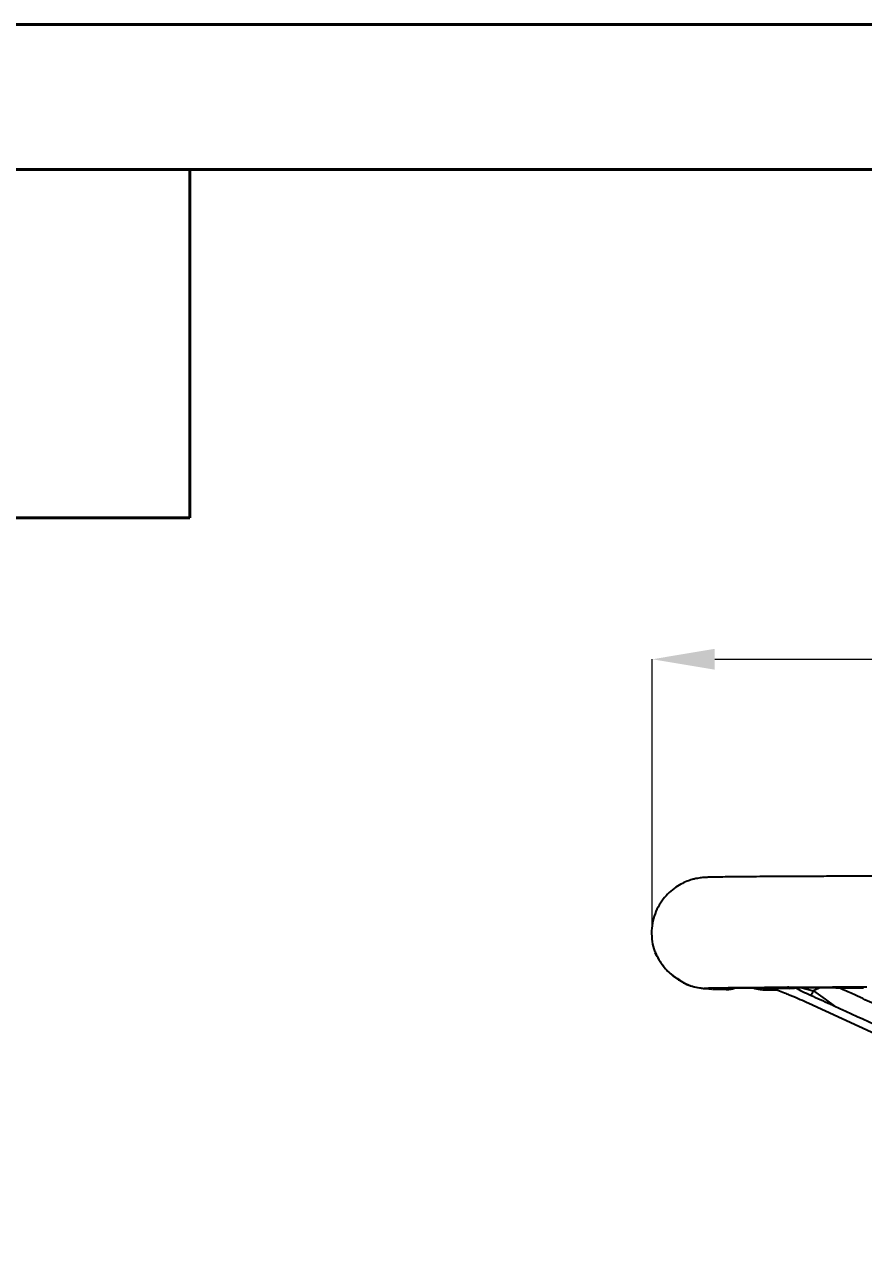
# Model space of a CAD drawing. Header units: millimetres. Extents: x 2451 to 4400, y 944 to 2322.
# Drawn here: x 2819.1 to 2953.3, y 2127.1 to 2322.4 of the extents above; entities that cross this region are included whole.
import ezdxf

# ---------------------------------------------------------------- set-up
doc = ezdxf.new("R2010")
doc.units = ezdxf.units.MM
for name, color, linetype, lineweight in [('AM_BOR', 7, 'Continuous', 50), ('标注', 3, 'Continuous', 13), ('粗实线', 7, 'Continuous', 40)]:
    doc.layers.add(name, color=color, linetype=linetype, lineweight=lineweight)
doc.styles.add('SLDTEXTSTYLE1', font='txt.shx', dxfattribs={"width": 0.7, "bigfont": 'gbcbig.shx'})
doc.dimstyles.new('SLDDIMSTYLE12$0', dxfattribs={"dimtxt": 12, "dimasz": 10, "dimexe": 0, "dimexo": 0.0625, "dimgap": 0.875, "dimtad": 1, "dimdec": 1, "dimlfac": 1.8, "dimrnd": 1e-09, "dimzin": 12, "dimdsep": 46, "dimtxsty": 'SLDTEXTSTYLE1', "dimcen": 0.09, "dimdle": 8.16, "dimclrd": 3, "dimclre": 3, "dimadec": 0, "dimazin": 3, "dimtfac": 1, "dimtdec": 1, "dimtofl": 0, "dimtmove": 0, "dimatfit": 3, "dimfxl": 0, "dimfrac": 2, "dimtolj": 1, "dimlwd": 5, "dimlwe": 5, "dimarcsym": 0})

# ---------------------------------------------------------------- blocks, each defined once
blk = doc.blocks.new('rA3')
at = {"layer": '粗实线'}
for p, q in [((753.384, 421.26), (333.384, 421.26)), ((748.384, 416.26), (358.384, 416.26)), ((418.384, 404.26), (418.384, 416.26)), ((358.384, 404.26), (418.384, 404.26))]:
    blk.add_line(p, q, dxfattribs=at)
blk = doc.blocks.new('*D53')
at = {"layer": 'Defpoints', "color": 0, "transparency": 16777216}
for p in [(3222.58, 2220.84), (2919.52, 2175.61), (3222.58, 2175.61)]:
    blk.add_point(p, dxfattribs=at)
at = {"layer": '标注', "color": 3, "lineweight": 5, "transparency": 16777216}
blk.add_line((2919.52, 2175.67), (2919.52, 2220.84), dxfattribs=at)
at = {"layer": '标注', "color": 3, "linetype": 'Continuous', "lineweight": 5, "transparency": 16777216}
for p, q in [((2929.52, 2220.84), (3212.58, 2220.84)), ((3222.58, 2175.67), (3222.58, 2220.84))]:
    blk.add_line(p, q, dxfattribs=at)
at = {"layer": '标注', "color": 3, "transparency": 16777216}
for points in [[(2929.52, 2222.51), (2929.52, 2219.17), (2919.52, 2220.84)], [(3212.58, 2222.51), (3212.58, 2219.17), (3222.58, 2220.84)]]:
    blk.add_solid(points, dxfattribs=at)
at = {"layer": '标注', "color": 0, "transparency": 16777216, "insert": (3071.05, 2226.72), "char_height": 10, "attachment_point": 5, "style": 'SLDTEXTSTYLE1'}
blk.add_mtext('\\A1;300', dxfattribs=at)

msp = doc.modelspace()

# ---------------------------------------------------------------- linework, layer by layer
at = {"color": 7, "linetype": 'Continuous', "lineweight": 25}
for p, q in [((2928.573, 2168.11), (2929.038, 2168.1)), ((2929.178, 2168.089), (2931.356, 2168.043)), ((2930.777, 2168.053), (2929.194, 2168.089)), ((2931.386, 2168.043), (2929.213, 2168.09)), ((2931.367, 2168.044), (2931.356, 2168.043)), ((2931.715, 2168.092), (2932.146, 2168.115)), ((2937.079, 2168.037), (2937.247, 2167.977)), ((2937.247, 2167.977), (2938.161, 2167.968)), ((2938.014, 2167.962), (2937.426, 2167.967)), ((2939.415, 2167.948), (2937.426, 2167.967)), ((2937.869, 2168.358), (2938.074, 2168.248)), ((2941.14, 2168.383), (2937.938, 2168.366)), ((2937.938, 2168.366), (2938.205, 2168.224)), ((2937.968, 2167.966), (2938.032, 2167.962)), ((2938.014, 2167.962), (2937.968, 2167.966)), ((2938.014, 2167.962), (2939.411, 2167.95)), ((2939.409, 2167.95), (2938.032, 2167.962)), ((2938.077, 2168.254), (2938.205, 2168.224)), ((2938.205, 2168.224), (2941.272, 2168.245)), ((2940.696, 2167.449), (2938.544, 2168.287)), ((2941.272, 2168.245), (2941.14, 2168.383)), ((2941.394, 2168.211), (2942.025, 2168.215)), ((2941.887, 2168.334), (2942.025, 2168.215)), ((2943.297, 2168.337), (2945.323, 2167.788)), ((2946.444, 2168.367), (2945.323, 2167.788)), ((2948.747, 2168.4), (2948.897, 2168.322)), ((2949.108, 2168.247), (2948.874, 2168.364)), ((2953.24, 2168.426), (2948.882, 2168.413)), ((2948.882, 2168.413), (2949.123, 2168.288)), ((2949.123, 2168.288), (2953.323, 2168.305)), ((2953.323, 2168.305), (2953.24, 2168.426)), ((2940.725, 2167.438), (2940.696, 2167.449)), ((2944.551, 2165.798), (2944.205, 2165.959)), ((2985.987, 2146.705), (2944.551, 2165.798))]:
    msp.add_line(p, q, dxfattribs=at)
at = {"color": 7, "linetype": 'Continuous', "lineweight": 25, "flags": 128}
for points in [[(2919.987, 2173.885), (2919.991, 2173.889), (2920.01, 2173.894)], [(2920.302, 2173.298), (2920.238, 2173.408), (2920.01, 2173.894)], [(2945.323, 2167.788), (2947.177, 2166.456), (2948.634, 2165.409)]]:
    msp.add_lwpolyline(points, dxfattribs=at)
at = {"color": 7, "linetype": 'Continuous', "lineweight": 25}
msp.add_circle((3030.04, 2036.361), 94.663, dxfattribs=at)
for centre, radius, start, end in [((2941.436, 2170.012), 4.478, 319.64192, 330.2277), ((3030.019, 2036.324), 98.896, 99.98751, 170.15867), ((3030.037, 2036.356), 98.356, 99.97048, 170.17569), ((3030.04, 2036.361), 96.559, 99.97048, 170.17569)]:
    msp.add_arc(centre, radius, start, end, dxfattribs=at)
for points, knots in [([(3010.267, 2186.19), (3008.93, 2186.19), (3005.566, 2186.192), (3000.336, 2186.192), (2994.575, 2186.192), (2988.987, 2186.191), (2983.579, 2186.189), (2978.365, 2186.185), (2973.356, 2186.18), (2968.563, 2186.175), (2963.995, 2186.168), (2959.665, 2186.16), (2955.58, 2186.15), (2951.749, 2186.14), (2948.182, 2186.129), (2944.886, 2186.117), (2941.867, 2186.103), (2939.132, 2186.089), (2936.686, 2186.074), (2934.533, 2186.058), (2932.677, 2186.041), (2931.116, 2186.022), (2929.849, 2186.003), (2928.844, 2185.981), (2928.273, 2185.963), (2927.793, 2185.934), (2927.446, 2185.905), (2927.015, 2185.85), (2926.527, 2185.766), (2925.872, 2185.61), (2925.031, 2185.333), (2924.042, 2184.879), (2922.978, 2184.205), (2921.936, 2183.303), (2920.994, 2182.18), (2920.222, 2180.859), (2919.679, 2179.39), (2919.387, 2177.78), (2919.413, 2176.133), (2919.642, 2174.792), (2919.939, 2174.081), (2920.028, 2173.866)], [0, 0, 0, 0, 0.0252653, 0.0635505, 0.1018364, 0.1401233, 0.1784113, 0.2167006, 0.2549916, 0.2932847, 0.3315803, 0.3698791, 0.408182, 0.4464903, 0.4848055, 0.5231303, 0.5614682, 0.599825, 0.6382099, 0.6766386, 0.7151397, 0.7537706, 0.7926615, 0.8321702, 0.8736933, 0.8884551, 0.8992542, 0.905115, 0.9100083, 0.9147637, 0.9200745, 0.9266107, 0.9339412, 0.9418298, 0.9502367, 0.9589809, 0.9679166, 0.9769513, 0.9868173, 0.9960214, 1, 1, 1, 1]), ([(2920.01, 2173.894), (2920.042, 2173.838), (2920.086, 2173.763), (2920.377, 2173.182), (2920.729, 2172.553), (2921.477, 2171.523), (2922.332, 2170.503), (2923.423, 2169.836), (2923.89, 2169.55)], [0, 0, 0, 0, 0.1873365, 0.2562361, 0.4984398, 0.5515211, 0.8075666, 1, 1, 1, 1]), ([(2920.307, 2173.301), (2920.306, 2173.302), (2920.302, 2173.31), (2920.359, 2173.209), (2920.507, 2172.94), (2920.868, 2172.345), (2921.452, 2171.539), (2922.349, 2170.595), (2923.194, 2169.866), (2923.772, 2169.561), (2923.884, 2169.503)], [0, 0, 0, 0, 0.0151369, 0.0802122, 0.1969118, 0.343847, 0.5189485, 0.7260081, 0.9469603, 1, 1, 1, 1]), ([(2923.884, 2169.503), (2924.232, 2169.3), (2925.036, 2168.83), (2926.33, 2168.39), (2927.265, 2168.285), (2927.661, 2168.241)], [0, 0, 0, 0, 0.3049229, 0.7056153, 1, 1, 1, 1]), ([(2923.89, 2169.55), (2924.099, 2169.401), (2924.949, 2168.793), (2926.366, 2168.372), (2927.51, 2168.233), (2927.847, 2168.192)], [0, 0, 0, 0, 0.1866663, 0.7605043, 1, 1, 1, 1]), ([(2927.219, 2168.304), (2927.283, 2168.284), (2927.528, 2168.208), (2927.786, 2168.2), (2927.978, 2168.194)], [0, 0, 0, 0, 0.2591005, 1, 1, 1, 1]), ([(2937.932, 2168.324), (2936.661, 2168.315), (2934.092, 2168.297), (2931.211, 2168.267), (2929.085, 2168.234), (2928.164, 2168.209), (2927.889, 2168.195), (2927.847, 2168.192)], [0, 0, 0, 0, 0.2321179, 0.4695118, 0.7127793, 0.9560468, 1, 1, 1, 1]), ([(2928.01, 2168.181), (2928.015, 2168.181), (2928.246, 2168.194), (2929.045, 2168.219), (2931.188, 2168.253), (2934.098, 2168.284), (2936.685, 2168.302), (2937.955, 2168.311)], [0, 0, 0, 0, 0.0053791, 0.2624856, 0.5213762, 0.7650347, 1, 1, 1, 1]), ([(2929.771, 2168.199), (2929.63, 2168.196), (2929.099, 2168.187), (2928.887, 2168.177), (2928.731, 2168.17)], [0, 0, 0, 0, 0.2647925, 1, 1, 1, 1]), ([(2931.386, 2168.043), (2931.59, 2168.046), (2932.028, 2168.052), (2932.456, 2168.175), (2932.686, 2168.241)], [0, 0, 0, 0, 0.4645376, 1, 1, 1, 1]), ([(2938.006, 2168.284), (2937.07, 2168.278), (2935.067, 2168.265), (2932.899, 2168.245), (2931.852, 2168.231), (2931.432, 2168.226)], [0, 0, 0, 0, 0.3443463, 0.7366225, 1, 1, 1, 1]), ([(2935.647, 2168.268), (2936.017, 2168.157), (2936.484, 2168.018), (2936.96, 2168.015), (2937.059, 2168.015)], [0, 0, 0, 0, 0.7907109, 1, 1, 1, 1]), ([(2937.938, 2168.366), (2937.907, 2168.366), (2937.859, 2168.364), (2937.881, 2168.356), (2937.889, 2168.353)], [0, 0, 0, 0, 0.6646891, 1, 1, 1, 1]), ([(2938.988, 2168.114), (2938.838, 2168.067), (2938.533, 2167.971), (2938.201, 2167.965), (2938.032, 2167.962)], [0, 0, 0, 0, 0.4905527, 1, 1, 1, 1]), ([(2941.732, 2168.346), (2941.664, 2168.351), (2941.508, 2168.364), (2941.304, 2168.379), (2941.191, 2168.383), (2941.148, 2168.383), (2941.14, 2168.383)], [0, 0, 0, 0, 0.26877191, 0.61978527, 0.93394694, 1, 1, 1, 1]), ([(2941.272, 2168.245), (2941.346, 2168.251), (2941.475, 2168.26), (2941.655, 2168.32), (2941.732, 2168.346)], [0, 0, 0, 0, 0.5695891, 1, 1, 1, 1]), ([(2948.809, 2168.376), (2947.548, 2168.371), (2945.021, 2168.362), (2942.829, 2168.351), (2941.732, 2168.346)], [0, 0, 0, 0, 0.4993344, 1, 1, 1, 1]), ([(2941.887, 2168.334), (2942.968, 2168.339), (2945.103, 2168.35), (2947.56, 2168.359), (2948.774, 2168.364)], [0, 0, 0, 0, 0.5062784, 1, 1, 1, 1]), ([(2942.401, 2168.309), (2942.378, 2168.31), (2942.21, 2168.314), (2942.037, 2168.325), (2941.887, 2168.334)], [0, 0, 0, 0, 0.1361429, 1, 1, 1, 1]), ([(2942.025, 2168.215), (2942.093, 2168.231), (2942.214, 2168.259), (2942.344, 2168.294), (2942.401, 2168.309)], [0, 0, 0, 0, 0.5602442, 1, 1, 1, 1]), ([(2948.906, 2168.336), (2947.796, 2168.332), (2945.476, 2168.323), (2943.455, 2168.314), (2942.401, 2168.309)], [0, 0, 0, 0, 0.4781617, 1, 1, 1, 1]), ([(2942.43, 2168.308), (2942.79, 2168.115), (2943.517, 2167.725), (2944.401, 2167.318), (2944.849, 2167.112)], [0, 0, 0, 0, 0.4943982, 1, 1, 1, 1]), ([(2948.882, 2168.413), (2948.84, 2168.412), (2948.756, 2168.41), (2948.741, 2168.394), (2948.789, 2168.381), (2948.809, 2168.376)], [0, 0, 0, 0, 0.3631012, 0.7286878, 1, 1, 1, 1]), ([(2948.898, 2168.323), (2948.9, 2168.322), (2948.951, 2168.291), (2949.039, 2168.289), (2949.123, 2168.288)], [0, 0, 0, 0, 0.0492407, 1, 1, 1, 1]), ([(2952.05, 2167.124), (2951.405, 2167.417), (2950.497, 2167.829), (2949.501, 2168.222), (2949.212, 2168.336)], [0, 0, 0, 0, 0.7104184, 1, 1, 1, 1]), ([(2953.844, 2168.392), (2953.823, 2168.394), (2953.719, 2168.402), (2953.535, 2168.416), (2953.354, 2168.425), (2953.272, 2168.425), (2953.241, 2168.426)], [0, 0, 0, 0, 0.0879745, 0.4367096, 0.7861811, 1, 1, 1, 1]), ([(2944.205, 2165.959), (2943.318, 2166.352), (2942.194, 2166.851), (2940.981, 2167.336), (2940.725, 2167.438)], [0, 0, 0, 0, 0.7895341, 1, 1, 1, 1]), ([(2944.849, 2167.112), (2945.885, 2166.652), (2947.163, 2166.084), (2948.399, 2165.516), (2948.634, 2165.409)], [0, 0, 0, 0, 0.8106117, 1, 1, 1, 1]), ([(2955.714, 2165.379), (2954.744, 2165.832), (2953.5, 2166.414), (2952.312, 2166.995), (2952.05, 2167.124)], [0, 0, 0, 0, 0.7792531, 1, 1, 1, 1]), ([(2948.634, 2165.409), (2958.365, 2160.935), (2977.691, 2152.05), (2997.023, 2143.184), (3006.621, 2138.781)], [0, 0, 0, 0, 0.50351983, 1, 1, 1, 1])]:
    msp.add_open_spline(points, degree=3, knots=knots, dxfattribs=at)

# ---------------------------------------------------------------- block references
at = {"layer": 'AM_BOR', "xscale": 4.640625, "yscale": 4.640625, "zscale": 4.640625}
msp.add_blockref('rA3', (903.986, 367.459), dxfattribs=at)

# ---------------------------------------------------------------- dimensions: what is measured, and where the dimension line sits
at = {"layer": '标注'}
dim = msp.add_linear_dim(base=(3222.583, 2220.841), p1=(2919.519, 2175.607), p2=(3222.583, 2175.607), text='300', dimstyle='SLDDIMSTYLE12$0', override={"dimtxt": 10, "dimtdec": 3, "dimtzin": 0}, dxfattribs=at)
dim.commit()
dim.dimension.update_dxf_attribs({"geometry": '*D53', "text_midpoint": (3071.051, 2226.716)})

doc.saveas('drawing.dxf')
